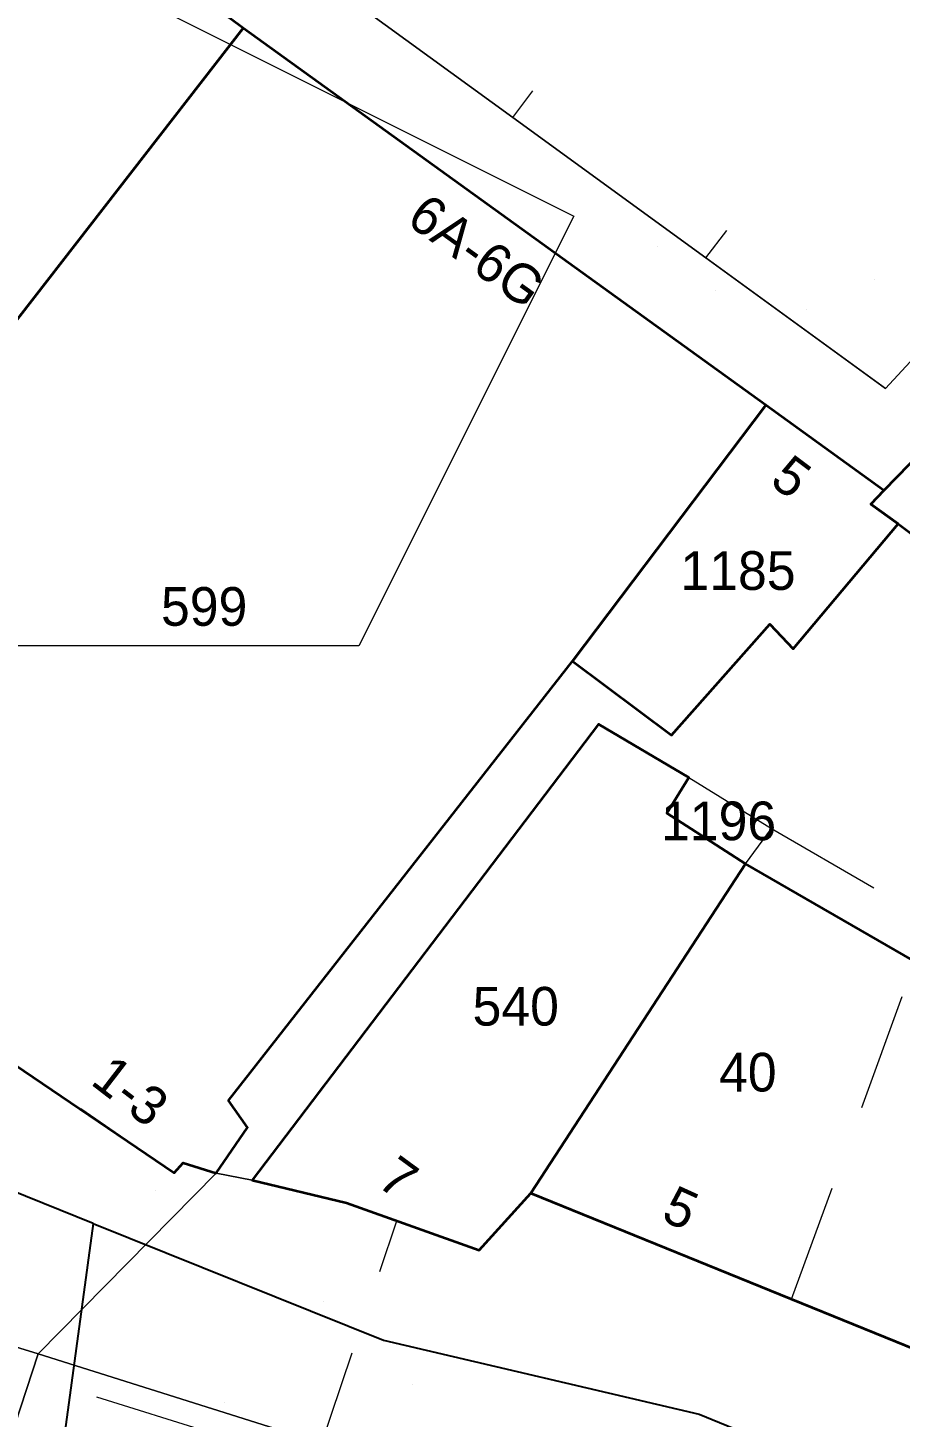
# Model space of a CAD drawing. Header units: metres. Extents: x 0 to 105485, y 0 to 425721.
# Drawn here: x 104704.8 to 104725.09, y 425214.56 to 425246.88 of the extents above; entities that cross this region are included whole.
import ezdxf
from ezdxf.enums import TextEntityAlignment as Align

# ---------------------------------------------------------------- set-up
doc = ezdxf.new("R2010")
doc.units = ezdxf.units.M
doc.header["$MEASUREMENT"] = 0
doc.linetypes.add('KG-PERCEEL-SO', pattern=[19, 5.5, -4, 5.5, -4])
for name, color, linetype, lineweight in [('B-XX-IE-MEUBILAIR-G', 7, 'Continuous', 18), ('B-XX-KG-GRENS_PERCEEL-G', 150, 'KG-PERCEEL-SO', 18), ('B-XX-KG-GRENS_PERCEEL-T', 150, 'KG-PERCEEL-SO', 18), ('B-XX-OG-BEBOUWING-G', 7, 'Continuous', 35), ('B-XX-OG-BEBOUWING_HUISNUMMER-T', 7, 'Continuous', 18), ('B-XX-OG-GRENS-G', 7, 'Continuous', 18), ('B-XX-OG-TERREIN_ERF-G', 7, 'Continuous', 18), ('B-XX-VH-OPENVERHARDING-G', 90, 'Continuous', 18), ('B-XX-VW-MARKERING-G', 7, 'Continuous', 18)]:
    doc.layers.add(name, color=color, linetype=linetype, lineweight=lineweight)
doc.layers.add('GIS-WEGVAKKEN', color=2, linetype='Continuous')

msp = doc.modelspace()

# ---------------------------------------------------------------- linework, layer by layer
at = {"layer": 'B-XX-IE-MEUBILAIR-G', "color": 0, "true_color": 0x604a38}
for points in [[(104719.441, 425241.796, 0), (104719.441, 425241.796, 3)], [(104720.8, 425240.762, 2.398400068283081), (104720.8, 425240.762, 5.398400068283081)], [(104724.5, 425241.026, 2.432197688817862), (104724.5, 425241.026, 3.932197688817862)], [(104722.922, 425240.318, 2.412400007247925), (104722.922, 425240.318, 3.912400007247925)], [(104707.775, 425219.833, 2.696124297105449), (104707.775, 425219.833, 5.696124297105449)], [(104711.689, 425217.239, 2.68285925852207), (104711.689, 425217.239, 4.18285925852207)], [(104713.748, 425215.324, 2.704154413124286), (104713.748, 425215.324, 4.204154413124286)], [(104709.38, 425214.888, 2.576776404571018), (104709.38, 425214.888, 4.076776404571018)]]:
    msp.add_polyline3d(points, dxfattribs=at)
at = {"layer": 'B-XX-KG-GRENS_PERCEEL-G', "ltscale": 0.5, "flags": 128}
for points in [[(104703.765, 425251.236), (104704.114, 425250.984), (104709.812, 425246.873)], [(104703.958, 425239.333), (104709.812, 425246.873)], [(104709.812, 425246.873), (104721.964, 425238.104)], [(104724.714, 425236.12), (104730.321, 425241.874)], [(104717.467, 425232.146), (104721.964, 425238.104)], [(104721.964, 425238.104), (104724.714, 425236.12)], [(104717.467, 425232.146), (104719.773, 425230.421), (104722.057, 425233.006), (104722.603, 425232.433), (104725.047, 425235.338), (104724.411, 425235.805), (104724.714, 425236.12)], [(104709.184, 425220.232), (104709.909, 425221.296), (104709.469, 425221.926), (104717.467, 425232.146)], [(104710.016, 425220.074), (104718.077, 425230.68), (104720.178, 425229.437)], [(104720.178, 425229.437), (104719.663, 425228.609), (104721.497, 425227.429)], [(104720.178, 425229.437), (104722.101, 425228.256)], [(104695.866, 425228.915), (104699.807, 425226.225), (104699.262, 425225.338), (104701.45, 425223.886), (104701.933, 425224.565), (104708.201, 425220.242), (104708.412, 425220.478), (104709.184, 425220.232)], [(104721.497, 425227.429), (104722.101, 425228.256)], [(104722.101, 425228.256), (104725.788, 425226.117)], [(104716.504, 425219.768), (104721.497, 425227.429)], [(104722.566, 425217.302), (104725.788, 425226.117)], [(104709.184, 425220.232), (104710.016, 425220.074)], [(104710.016, 425220.074), (104712.214, 425219.545), (104713.387, 425219.125)], [(104713.387, 425219.125), (104715.299, 425218.441), (104716.504, 425219.768)], [(104716.504, 425219.768), (104722.566, 425217.302)], [(104711.465, 425213.449), (104713.387, 425219.125)], [(104722.566, 425217.302), (104726.459, 425215.718)], [(104697.774, 425209.408), (104700.379, 425216.909), (104711.465, 425213.449)]]:
    msp.add_lwpolyline(points, dxfattribs=at)
at = {"layer": 'B-XX-OG-BEBOUWING-G', "ltscale": 0.5}
for points in [[(104709.812, 425246.873), (104709.506, 425247.094), (104708.981, 425247.473), (104707.115, 425248.819), (104706.616, 425249.179), (104705.842, 425249.737), (104705.303, 425250.126), (104704.325, 425250.832), (104703.816, 425251.199), (104703.765, 425251.236), (104699.351, 425245.347), (104702.098, 425243.234), (104700.95, 425241.668), (104703.957, 425239.334)], [(104721.964, 425238.104), (104709.812, 425246.873), (104703.957, 425239.334), (104695.706, 425228.71), (104695.746, 425228.679), (104695.817, 425228.771), (104700.965, 425225.152), (104708.201, 425220.242), (104708.412, 425220.478), (104709.184, 425220.232), (104709.909, 425221.296), (104709.469, 425221.926), (104717.467, 425232.146)], [(104738.639, 425237.202), (104730.321, 425241.874), (104724.714, 425236.12), (104724.413, 425235.795), (104725.047, 425235.338), (104731.504, 425230.51)], [(104725.047, 425235.338), (104724.413, 425235.795), (104724.714, 425236.12), (104721.964, 425238.104), (104717.467, 425232.146), (104719.773, 425230.421), (104722.057, 425233.006), (104722.603, 425232.433)], [(104721.497, 425227.429), (104719.662, 425228.609), (104720.177, 425229.436), (104718.077, 425230.68), (104710.016, 425220.074), (104712.214, 425219.545), (104715.299, 425218.441), (104716.504, 425219.768)], [(104729.062, 425223.062), (104721.497, 425227.429), (104716.504, 425219.768), (104725.943, 425215.928), (104726.459, 425215.718)]]:
    msp.add_lwpolyline(points, close=True, dxfattribs=at)
at = {"layer": 'B-XX-OG-GRENS-G'}
msp.add_polyline3d([(104687.5, 425252.5, 3.004539251327515), (104702.5, 425252.5, 2.445474863052368), (104707.5, 425247.5, 2.367896318435669), (104717.5, 425242.5, 2.377171993255615), (104712.5, 425232.5, 2.95740008354187), (104697.5, 425232.5, 2.721624851226807), (104687.5, 425242.5, 3.214418888092041), (104687.5, 425247.5, 3.072849988937378)], close=True, dxfattribs=at)
at = {"layer": 'B-XX-OG-TERREIN_ERF-G', "ltscale": 0.5}
msp.add_lwpolyline([(104731.504, 425230.51), (104725.047, 425235.338), (104722.603, 425232.433), (104722.057, 425233.006), (104719.773, 425230.421), (104717.467, 425232.146), (104709.469, 425221.926), (104709.909, 425221.296), (104709.184, 425220.232), (104710.016, 425220.074), (104718.077, 425230.68), (104720.177, 425229.436), (104719.662, 425228.609), (104721.497, 425227.429), (104729.062, 425223.062)], dxfattribs=at)
at = {"layer": 'B-XX-VH-OPENVERHARDING-G', "ltscale": 0.5}
for points in [[(104671.447, 425277.203), (104675.941, 425273.939), (104680.3, 425270.773), (104684.793, 425267.51), (104687.075, 425265.853), (104689.322, 425264.237), (104693.849, 425260.948), (104698.303, 425257.712), (104702.686, 425254.528), (104707.185, 425251.26), (104711.668, 425248.003), (104716.082, 425244.796), (104720.574, 425241.533), (104724.749, 425238.488), (104726.281, 425240.138)], [(104726.281, 425240.138), (104724.749, 425238.488), (104720.574, 425241.533), (104716.082, 425244.796), (104711.668, 425248.003), (104707.185, 425251.26), (104702.686, 425254.528), (104698.303, 425257.712), (104693.849, 425260.948), (104689.322, 425264.237), (104687.075, 425265.853), (104684.793, 425267.51), (104680.3, 425270.773), (104675.941, 425273.939), (104671.447, 425277.203)], [(104709.506, 425247.094), (104709.812, 425246.873), (104721.964, 425238.104), (104724.714, 425236.12), (104730.321, 425241.874)], [(104698.527, 425218.039), (104705.043, 425216.028), (104709.184, 425220.232), (104708.412, 425220.478), (104708.201, 425220.242), (104700.965, 425225.152)], [(104711.699, 425213.928), (104705.043, 425216.028), (104703.27, 425210.653)]]:
    msp.add_lwpolyline(points, dxfattribs=at)
for points in [[(104743.384, 425208.018), (104743.436, 425208.137), (104726.308, 425214.783), (104725.995, 425215.148), (104725.89, 425215.533), (104725.943, 425215.928), (104716.504, 425219.768), (104715.299, 425218.441), (104712.214, 425219.545), (104710.016, 425220.074), (104709.184, 425220.232), (104705.043, 425216.028), (104711.699, 425213.928), (104711.897, 425213.865), (104742.042, 425204.351)], [(104703.27, 425210.653), (104705.043, 425216.028), (104698.527, 425218.039), (104699.071, 425217.772), (104699.906, 425217.415), (104700.513, 425217.091), (104701.001, 425216.76), (104701.734, 425216.107), (104702.353, 425215.344), (104702.84, 425214.491), (104703.182, 425213.571), (104703.37, 425212.607), (104703.4, 425211.625)]]:
    msp.add_lwpolyline(points, close=True, dxfattribs=at)
at = {"layer": 'B-XX-VW-MARKERING-G', "color": 0, "ltscale": 0.5, "true_color": 0x808080}
for points in [[(104716.082, 425244.796, 2.344599962234497), (104716.548, 425245.417, 2.358927567701247)], [(104720.574, 425241.533, 2.383761942277218), (104721.063, 425242.169, 2.392948202464885)]]:
    msp.add_polyline3d(points, dxfattribs=at)
at = {"layer": 'GIS-WEGVAKKEN'}
for points in [[(104706.3176999986, 425219.066300001), (104699.29, 425221.9), (104687.54, 425229.84), (104676.58, 425236.46), (104665.56, 425244.2), (104659.15, 425248.27), (104653.66, 425251.97), (104650.8040000014, 425253.0256999992)], [(104706.3176999986, 425219.066300001), (104704.65, 425206.8), (104697.82, 425195.73), (104694.67, 425186.49), (104693.11, 425181.66), (104692.44, 425176.9), (104693.19, 425166.77), (104690.4723000005, 425152.5066)], [(104706.3176999986, 425219.066300001), (104713.07, 425216.35), (104720.42, 425214.63), (104729.73, 425210.81), (104739.84, 425207.26), (104744.28, 425205.56), (104753.235, 425202.3458999991)]]:
    msp.add_lwpolyline(points, dxfattribs=at)

# ---------------------------------------------------------------- texts
at = {"layer": 'B-XX-KG-GRENS_PERCEEL-T'}
for s, p in [('1185', (104721.320002711, 425234.2544434411)), ('599', (104708.9025880553, 425233.4194164558)), ('1196', (104720.8686047475, 425228.430477382)), ('540', (104716.1498034769, 425224.1182031992)), ('40', (104721.5480431182, 425222.5841933615))]:
    msp.add_text(s, height=0.9, dxfattribs=at).set_placement(p, align=Align.MIDDLE_CENTER)
at = {"layer": 'B-XX-OG-BEBOUWING_HUISNUMMER-T'}
for s, rotation, p in [('6A-6G', 324.2000007629395, (104715.247, 425241.69)), ('5', 323.2000007629395, (104722.565, 425236.438)), ('1-3', 322.4000015258789, (104707.194, 425222.15)), ('7', 323.7999992370605, (104713.424, 425220.13)), ('5', 335.4999999999999, (104719.991, 425219.428))]:
    msp.add_text(s, height=0.9, rotation=rotation, dxfattribs=at).set_placement(p, align=Align.MIDDLE_CENTER)

doc.saveas('drawing.dxf')
